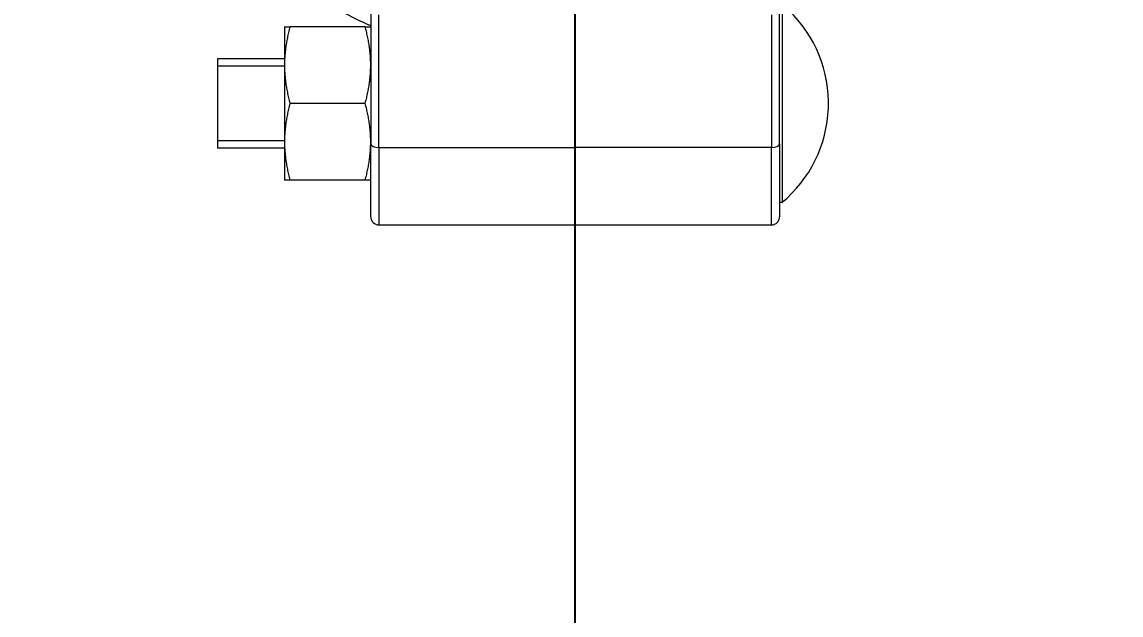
# Model space of a CAD drawing. Header units: millimetres. Extents: x -20146070 to 165023, y -3349561 to 35447.
# Drawn here: x 7028.4 to 7096.7, y -16993 to -16956.2 of the extents above; entities that cross this region are included whole.
import ezdxf
from ezdxf import colors
from ezdxf.entities.mleader import LeaderData, LeaderLine
from ezdxf.math import Vec2, Vec3

# ---------------------------------------------------------------- set-up
doc = ezdxf.new("R2010")
doc.units = ezdxf.units.MM
doc.header["$LTSCALE"] = 50
doc.linetypes.add('CONTINOUS', pattern=[0])
for name, color, linetype in [('ASPL- FM200-DEVICES', 8, 'Continuous'), ('M-_FM200 PIPE', 1, 'Continuous'), ('M_FIREALAM-_E-', 10, 'Continuous'), ('M_NOVEC Cylinder', 1, 'Continuous')]:
    doc.layers.add(name, color=color, linetype=linetype)
doc.styles.add('RomanS', font='romans__.ttf', dxfattribs={"width": 0.75, "height": 40})

# ---------------------------------------------------------------- blocks, each defined once
blk = doc.blocks.new('180')
at = {"layer": 'ASPL- FM200-DEVICES', "color": 1, "lineweight": 5}
for p, q in [((-38660.78, -130218.04), (-38682.72, -130218.04)), ((-38682.72, -130218.04), (-38682.72, -130226.7)), ((-38660.78, -130218.04), (-38660.78, -130226.7)), ((-38638.84, -130218.04), (-38660.78, -130218.04)), ((-38660.78, -130226.7), (-38660.78, -130218.04)), ((-38638.84, -130226.7), (-38638.84, -130218.04)), ((-38683.63, -130227.11), (-38683.63, -130218.95)), ((-38637.92, -130218.95), (-38637.92, -130227.11)), ((-38683.9, -130241.57), (-38683.9, -130220.54)), ((-38683.9, -130220.54), (-38683.63, -130220.54)), ((-38637.31, -130223.04), (-38628.9, -130223.04)), ((-38628.28, -130227.33), (-38628.28, -130223.04)), ((-38683.63, -130227.11), (-38683.63, -130241.73)), ((-38682.72, -130226.7), (-38660.78, -130226.7)), ((-38682.72, -130241.51), (-38682.72, -130226.7)), ((-38638.84, -130226.7), (-38660.78, -130226.7)), ((-38660.78, -130241.51), (-38660.78, -130226.7)), ((-38660.78, -130226.7), (-38660.78, -130241.51)), ((-38638.84, -130226.7), (-38638.84, -130241.51)), ((-38637.92, -130241.73), (-38637.92, -130227.11)), ((-38628.28, -130226.61), (-38620.78, -130226.61)), ((-38628.28, -130235.9), (-38628.28, -130227.33)), ((-38620.78, -130236.61), (-38620.78, -130226.61)), ((-38620.78, -130227.47), (-38628.28, -130227.47)), ((-38637.31, -130231.61), (-38628.9, -130231.61)), ((-38628.28, -130235.76), (-38620.78, -130235.76)), ((-38628.28, -130240.18), (-38628.28, -130235.9)), ((-38628.28, -130236.61), (-38620.78, -130236.61)), ((-38637.31, -130240.18), (-38628.9, -130240.18))]:
    blk.add_line(p, q, dxfattribs=at)
for radius in [229.34, 229.02, 228.54]:
    blk.add_circle((-38660.78, -130292.31), radius, dxfattribs=at)
for centre, radius, start, end in [((-38660.78, -130292.31), 235.9, 90, 270), ((-38660.78, -130292.31), 232.83, 90, 270), ((-38660.78, -130292.31), 229.97, 90, 270), ((-38682.72, -130218.95), 0.914, 90, 180), ((-38638.84, -130218.95), 0.914, 0, 90), ((-38674.7, -130231.61), 14.39, 129.7151, 226.1397)]:
    blk.add_arc(centre, radius, start, end, dxfattribs=at)
for centre, major_axis, start_param, end_param in [((-38682.72, -130227.11), (-0.914, 0), 4.712389, 6.283185), ((-38638.84, -130227.11), (0.914, 0), 0, 1.570796)]:
    blk.add_ellipse(centre, major_axis=major_axis, ratio=0.448941, start_param=start_param, end_param=end_param, dxfattribs=at)
for points in [[(-38637.92, -130223.04), (-38637.92, -130223.04), (-38637.31, -130223.04)], [(-38637.31, -130223.04), (-38637.92, -130225.34), (-38637.92, -130227.33)], [(-38628.9, -130223.04), (-38628.28, -130223.04), (-38628.28, -130223.04)], [(-38628.28, -130227.33), (-38628.28, -130225.34), (-38628.9, -130223.04)], [(-38637.92, -130227.33), (-38637.92, -130229.32), (-38637.31, -130231.61)], [(-38628.9, -130231.61), (-38628.28, -130229.32), (-38628.28, -130227.33)], [(-38637.31, -130231.61), (-38637.92, -130233.91), (-38637.92, -130235.9)], [(-38628.28, -130235.9), (-38628.28, -130233.91), (-38628.9, -130231.61)], [(-38637.92, -130235.9), (-38637.92, -130237.89), (-38637.31, -130240.18)], [(-38628.9, -130240.18), (-38628.28, -130237.89), (-38628.28, -130235.9)], [(-38637.31, -130240.18), (-38637.92, -130240.18), (-38637.92, -130240.18)], [(-38628.28, -130240.18), (-38628.28, -130240.18), (-38628.9, -130240.18)]]:
    blk.add_rational_spline(points, [1, 1.0379548493, 1], degree=2, dxfattribs=at)
blk.add_open_spline([(-38637.92, -130344.32), (-38634.73, -130342.92), (-38631.67, -130341.22), (-38628.79, -130339.26), (-38626.43, -130337.65), (-38624.18, -130335.86), (-38622.09, -130333.91), (-38620.04, -130332), (-38618.12, -130329.94), (-38616.38, -130327.75), (-38612.83, -130323.31), (-38609.97, -130318.36), (-38607.9, -130313.08), (-38605.83, -130307.81), (-38604.55, -130302.22), (-38604.13, -130296.58), (-38603.71, -130290.94), (-38604.13, -130285.21), (-38605.39, -130279.7), (-38606.64, -130274.19), (-38608.73, -130268.85), (-38611.56, -130263.94), (-38614.4, -130259.03), (-38617.96, -130254.55), (-38622.12, -130250.69), (-38626.28, -130246.83), (-38631.01, -130243.6), (-38636.11, -130241.14), (-38636.71, -130240.85), (-38637.31, -130240.57), (-38637.92, -130240.31)], degree=3, knots=[0.3520071, 0.3520071, 0.3520071, 0.3520071, 0.3812966, 0.3812966, 0.3812966, 0.4054258, 0.4054258, 0.4054258, 0.4289726, 0.4289726, 0.4289726, 0.4766555, 0.4766555, 0.4766555, 0.5243168, 0.5243168, 0.5243168, 0.5719497, 0.5719497, 0.5719497, 0.6196177, 0.6196177, 0.6196177, 0.6673015, 0.6673015, 0.6673015, 0.7149727, 0.7149727, 0.7149727, 0.7205932, 0.7205932, 0.7205932, 0.7205932], dxfattribs=at)
blk = doc.blocks.new('SMOKE')
at = {"color": 7, "linetype": 'CONTINOUS'}
ml = blk.add_multileader_mtext('Standard', dxfattribs=at)
ml.set_content('{\\fArial|b0|i0|c0|p34;S}', color=7, style='RomanS')
ml.set_leader_properties(color=10)
ml.build(insert=Vec2(0, 0))
ml.multileader.update_dxf_attribs({"dogleg_length": 3.341, "arrow_head_size": 171.113, "scale": 50})
ctx = ml.context
ctx.base_point, ctx.scale, ctx.char_height, ctx.arrow_head_size, ctx.landing_gap_size, ctx.plane_origin = Vec3(10040458.851, 1663039.052), 50, 256.66875, 171.113, 171.113, Vec3(10036247.199, 1658323.42)
notes = []
notes.append((ctx, [(0, (0, 0, 0), (0, 0), (1, 0), 1, [])]))
ctx.mtext.insert, ctx.mtext.flow_direction = Vec3(10040629.963, 1663169.575), 5
for ctx, leaders in notes:
    for number, flags, end, landing, length, lines in leaders:
        leader = LeaderData()
        leader.index, (leader.has_last_leader_line, leader.has_dogleg_vector, leader.attachment_direction) = number, flags
        leader.last_leader_point, leader.dogleg_vector, leader.dogleg_length = Vec3(end), Vec3(landing), length
        for number, points, colour, breaks in lines:
            line = LeaderLine()
            line.index, line.vertices, line.color, line.breaks = number, Vec3.list(points), colors.encode_raw_color(colour), breaks
            leader.lines.append(line)
        ctx.leaders.append(leader)

msp = doc.modelspace()

# ---------------------------------------------------------------- linework, layer by layer
at = {"layer": 'M-_FM200 PIPE'}
msp.add_line((7062.788, -17054.48), (7062.788, -15654.48), dxfattribs=at)

# ---------------------------------------------------------------- block references
at = {"layer": 'M_FIREALAM-_E-'}
for p, xscale, yscale, zscale in [((-12842896.257, -2136319.15), 1.28, 1.28, 1.28), ((-12837356.485, -2137100.4), 1.28, 1.28, 1.28), ((-12842882.165, -2139119.15), 1.28, 1.28, 1.28), ((-12837356.485, -2141062.9), 1.28, 1.28, 1.28), ((-12844197.579, -2141531.65), 1.28, 1.28, 1.28), ((-12841946.362, -2141531.65), 1.28, 1.28, 1.28), ((-10273997.748, -1718610.073), 1.024, 1.024, 1.024), ((-10272498.322, -1718640.425), 1.024, 1.024, 1.024)]:
    msp.add_blockref('SMOKE', p, dxfattribs=dict(at, xscale=xscale, yscale=yscale, zscale=zscale))
at = {"layer": 'M_NOVEC Cylinder', "lineweight": -3, "xscale": 0.5556846926846102, "yscale": 0.5556846926846102, "zscale": 0.5556846926846102, "rotation": 180}
msp.add_blockref('180', (-14420.415, -89328.926), dxfattribs=at)

doc.saveas('drawing.dxf')
